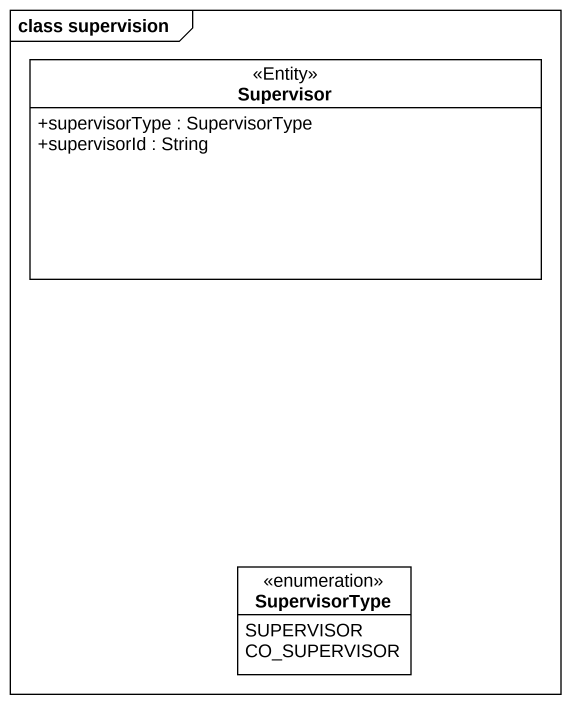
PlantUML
@startuml
mainframe class supervision
hide circle
hide empty members
skinparam classAttributeIconSize 0
class Supervisor <<Entity>> {
  +supervisorType : SupervisorType
  +supervisorId : String
}
enum SupervisorType {
  SUPERVISOR
  CO_SUPERVISOR
}
@enduml
